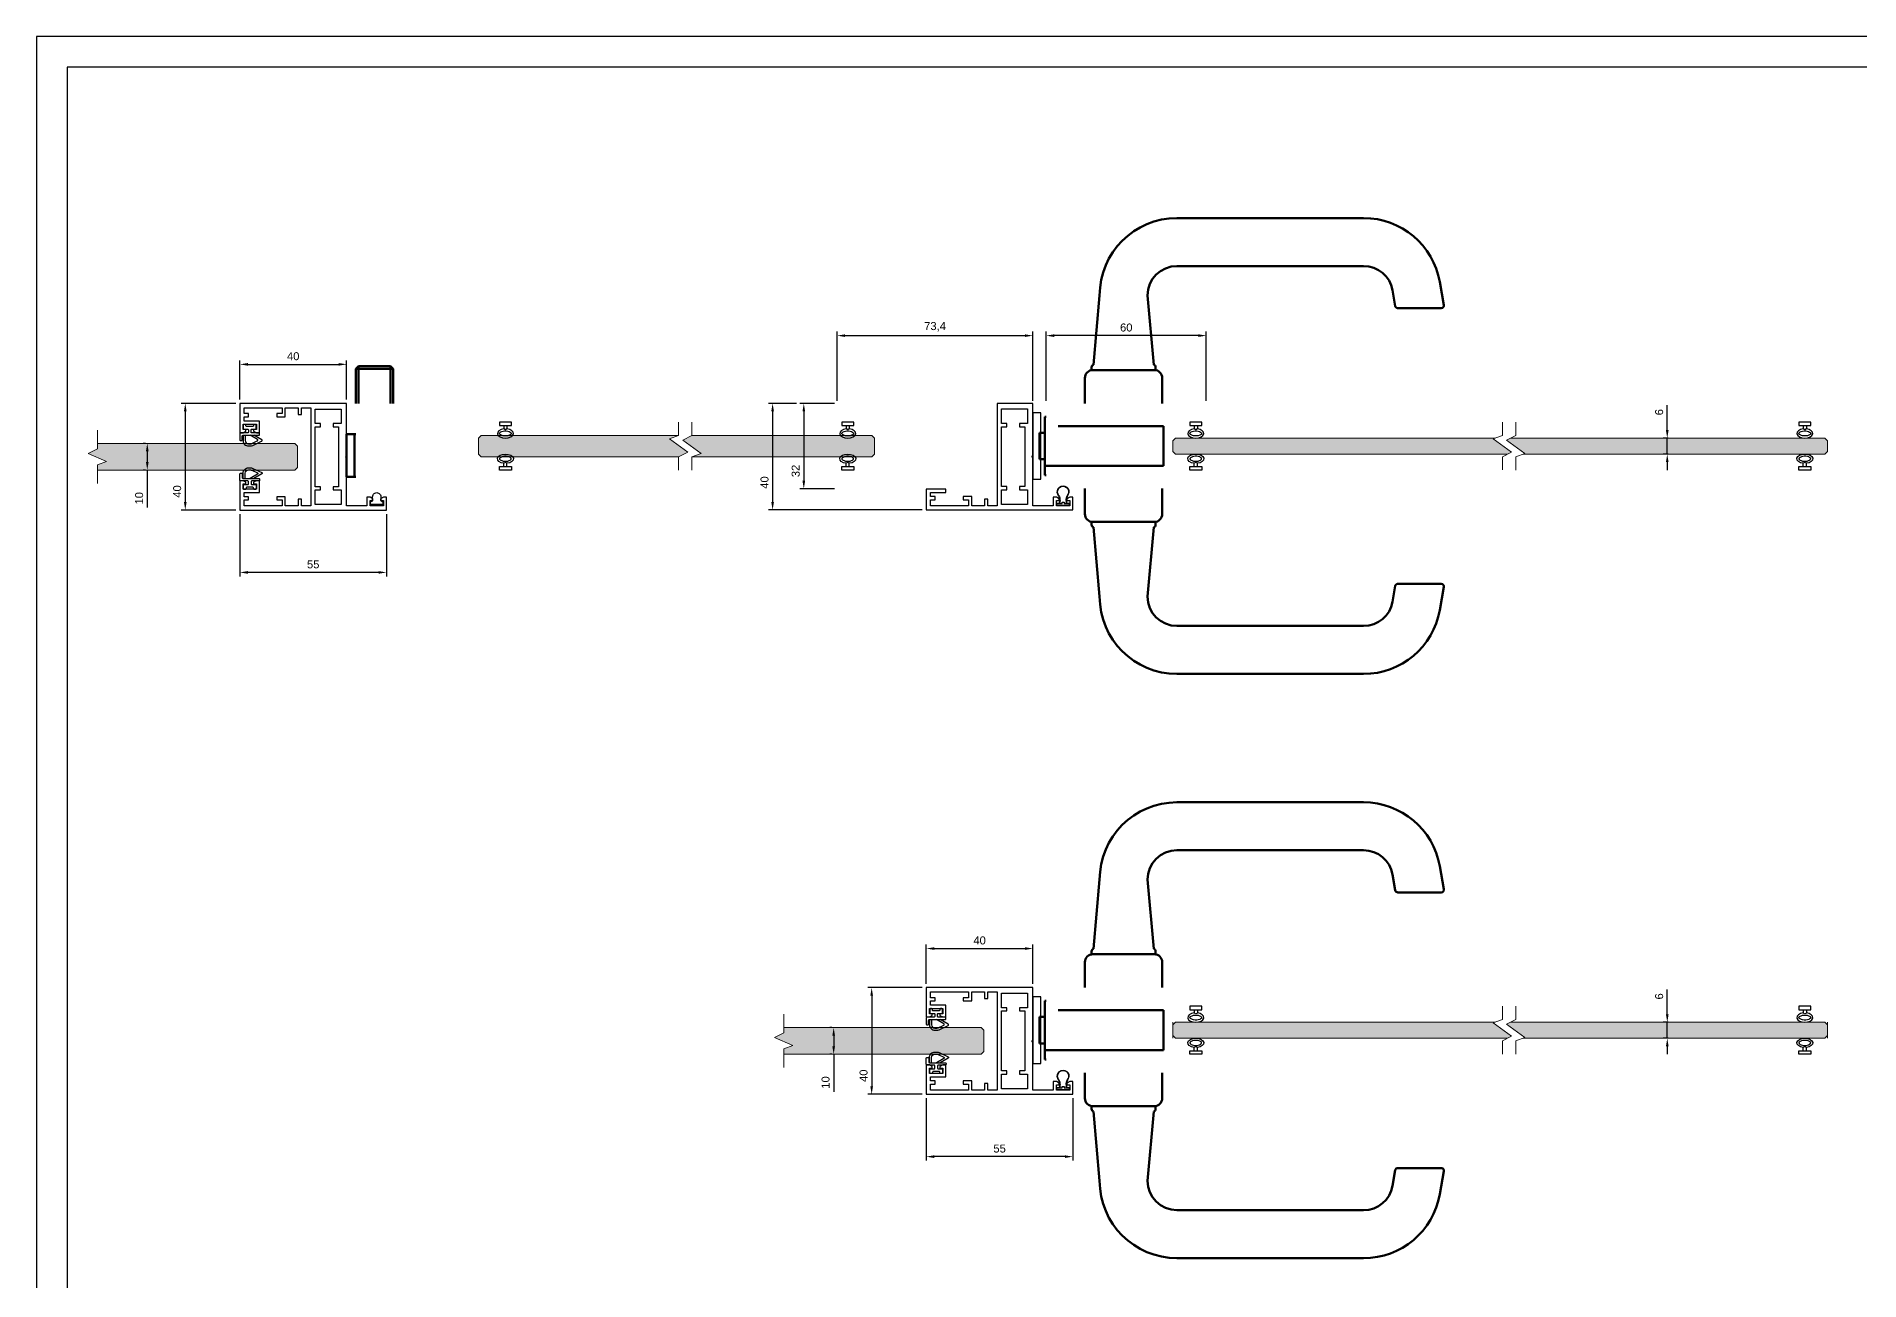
# Model space of a CAD drawing. Header units: millimetres. Extents: x 3290 to 5881, y 194 to 1035.
# Drawn here: x 3290 to 3974, y 569 to 1035 of the extents above; entities that cross this region are included whole.
import ezdxf

# ---------------------------------------------------------------- set-up
doc = ezdxf.new("R2010")
doc.units = ezdxf.units.MM
for name, color, linetype in [('Blocchi', 7, 'Continuous'), ('COMP', 41, 'Continuous'), ('FEMMINA_MIR', 7, 'Continuous'), ('MANIGLIA_HOPPE_P', 7, 'Continuous'), ('MASCHIO_MIR', 7, 'Continuous'), ('quote', 3, 'Continuous'), ('ROSETTA_PER_MANI', 7, 'Continuous'), ('SERRATURA_OMEC', 7, 'Continuous')]:
    doc.layers.add(name, color=color, linetype=linetype)
doc.layers.add('GLASS & JOINTS', color=250, linetype='Continuous', lineweight=13)
doc.layers.add('GLASS HATCH', color=7, linetype='Continuous', true_color=0xb8ffed, transparency=0.5)
doc.styles.get("Standard").update_dxf_attribs({"font": 'arial.ttf'})
doc.dimstyles.new('ISO-25$0', dxfattribs={"dimtxt": 3, "dimasz": 3, "dimexe": 1.5, "dimexo": 1.5, "dimgap": 1.5, "dimtad": 1, "dimtxsty": 'Standard', "dimcen": 2.5, "dimadec": 0, "dimazin": 0, "dimtfac": 1, "dimtmove": 0, "dimatfit": 3, "dimfxl": 1, "dimarcsym": 0})

# ---------------------------------------------------------------- blocks, each defined once
blk = doc.blocks.new('48750')
at = {"layer": 'COMP'}
for p, q in [((-3.8, 1.56), (-4.38, 1.84)), ((-1.46, 1.14), (-2.05, 1.14)), ((-4.38, -1.84), (-3.8, -1.56)), ((-2.05, -1.14), (-1.46, -1.14))]:
    blk.add_line(p, q, dxfattribs=at)
blk.add_lwpolyline([(-0.95, 1.75, -0.414214), (-1.45, 1.25), (-2.05, 1.25, -0.117054), (-3.75, 1.65), (-4.33, 1.94, 1.622467), (-4.33, -1.94), (-3.75, -1.65, -0.117054), (-2.05, -1.25), (-1.45, -1.25, -0.414214), (-0.95, -1.75), (-0.95, -2.41), (0, -2.41), (0, 2.41), (-0.95, 2.41)], format="xyb", close=True, dxfattribs=at)
blk.add_lwpolyline([(-0.1, 2.32), (-0.85, 2.32), (-0.85, 0.4), (-1.35, 0.4), (-1.35, -0.4), (-0.85, -0.4), (-0.85, -2.31), (-0.1, -2.31)], close=True, dxfattribs=at)
for centre, radius, start, end in [((-5.3, 0), 2.07, 63.29482, 296.70518), ((-2.05, 5.03), 3.89, 243.29482, 270), ((-1.46, 1.75), 0.61, 270, 0), ((-2.05, -5.03), 3.89, 90, 116.70518), ((-1.46, -1.75), 0.61, 0, 90)]:
    blk.add_arc(centre, radius, start, end, dxfattribs=at)
blk = doc.blocks.new('cassaporta Glass')
at = {"color": 4}
for p, q in [((20, 15), (15.2, 15)), ((15.2, 15), (15.2, 13.8)), ((15.2, 13.8), (15.77, 12.75)), ((16.4, 12.75), (16.4, 13.8)), ((16.4, 13.8), (18.4, 13.8)), ((18.4, 13.8), (18.4, 8.8)), ((20, -40), (20, 15)), ((15.77, 9.85), (15.2, 8.8)), ((15.2, 8.8), (15.2, 7.6)), ((15.2, 7.6), (18.4, 7.6)), ((15.77, 12.75), (16.4, 12.75)), ((16.4, 9.85), (15.77, 9.85)), ((16.4, 8.8), (16.4, 9.85)), ((18.4, 8.8), (16.4, 8.8)), ((18.4, 7.6), (18.4, 0)), ((-0.4, 0), (-20, 0)), ((-20, 0), (-20, -40)), ((-17.9, -11.8), (-17.9, -2)), ((-17.9, -2), (-12.45, -2)), ((-12.45, -2), (-12.45, -5)), ((-12.45, -5), (-11.25, -5)), ((-11.25, -5), (-11.25, -3)), ((-11.25, -3), (11.25, -3)), ((0, -0.4), (-0.4, 0)), ((0.4, 0), (0, -0.4)), ((18.4, 0), (0.4, 0)), ((11.25, -3), (11.25, -5)), ((11.25, -5), (12.45, -5)), ((12.45, -5), (12.45, -2)), ((12.45, -2), (17.9, -2)), ((17.9, -2), (17.9, -11.8)), ((-18.4, -16.9), (-18.4, -13.4)), ((-18.4, -13.4), (18.4, -13.4)), ((-12.45, -11.8), (-17.9, -11.8)), ((-11.25, -9.8), (-12.45, -9.8)), ((-12.45, -9.8), (-12.45, -11.8)), ((-11.25, -11.8), (-11.25, -9.8)), ((11.25, -11.8), (-11.25, -11.8)), ((12.45, -9.8), (11.25, -9.8)), ((11.25, -9.8), (11.25, -11.8)), ((12.45, -11.8), (12.45, -9.8)), ((17.9, -11.8), (12.45, -11.8)), ((18.4, -13.4), (18.4, -16.9)), ((-15.9, -16.9), (-18.4, -16.9)), ((-18.4, -22.95), (-18.4, -18.1)), ((-18.4, -18.1), (-15.9, -18.1)), ((-15.9, -18.1), (-15.9, -16.9)), ((18.4, -16.9), (15.9, -16.9)), ((15.9, -16.9), (15.9, -18.1)), ((15.9, -18.1), (18.4, -18.1)), ((18.4, -18.1), (18.4, -22.95)), ((-15, -22.95), (-18.4, -22.95)), ((-18.4, -38.4), (-18.4, -24.15)), ((-18.4, -24.15), (-16.2, -24.15)), ((-16.2, -24.15), (-16.2, -26.15)), ((-16.2, -26.15), (-15, -26.15)), ((-15, -26.15), (-15, -22.95)), ((18.4, -22.95), (15, -22.95)), ((15, -22.95), (15, -26.15)), ((15, -26.15), (16.2, -26.15)), ((16.2, -26.15), (16.2, -24.15)), ((16.2, -24.15), (18.4, -24.15)), ((18.4, -24.15), (18.4, -38.4)), ((-9, -32.6), (-13.4, -32.6)), ((-13.4, -32.6), (-13.4, -38.4)), ((-12.2, -38.8), (-12.2, -33.8)), ((-12.2, -33.8), (-10.2, -33.8)), ((-10.2, -33.8), (-10.2, -34.85)), ((-9.58, -34.85), (-9, -33.8)), ((-9, -33.8), (-9, -32.6)), ((13.4, -32.6), (9, -32.6)), ((9, -32.6), (9, -33.8)), ((9, -33.8), (9.57, -34.85)), ((10.2, -34.85), (10.2, -33.8)), ((10.2, -33.8), (12.2, -33.8)), ((12.2, -33.8), (12.2, -38.8)), ((13.4, -38.4), (13.4, -32.6)), ((-20, -40), (-9, -40)), ((-16.2, -38.4), (-18.4, -38.4)), ((-15, -36.7), (-16.2, -36.7)), ((-16.2, -36.7), (-16.2, -38.4)), ((-15, -38.4), (-15, -36.7)), ((-13.4, -38.4), (-15, -38.4)), ((-10.2, -38.8), (-12.2, -38.8)), ((-10.2, -34.85), (-9.58, -34.85)), ((-9.58, -37.75), (-10.2, -37.75)), ((-10.2, -37.75), (-10.2, -38.8)), ((-9, -38.8), (-9.58, -37.75)), ((-9, -40), (-9, -38.8)), ((9.57, -37.75), (9, -38.8)), ((9, -38.8), (9, -40)), ((9, -40), (20, -40)), ((9.57, -34.85), (10.2, -34.85)), ((10.2, -37.75), (9.57, -37.75)), ((10.2, -38.8), (10.2, -37.75)), ((12.2, -38.8), (10.2, -38.8)), ((15, -38.4), (13.4, -38.4)), ((16.2, -36.7), (15, -36.7)), ((15, -36.7), (15, -38.4)), ((16.2, -38.4), (16.2, -36.7)), ((18.4, -38.4), (16.2, -38.4))]:
    blk.add_line(p, q, dxfattribs=at)
blk = doc.blocks.new('cerniera bilico')
at = {"layer": 'FEMMINA_MIR', "color": 7, "linetype": 'Continuous', "lineweight": 50}
for p, q in [((-16.5, 33.5), (-17.5, 32.5)), ((-17.5, 32.5), (-17.5, 19.5)), ((-16.5, 32.5), (-17.5, 32.5)), ((-4.5, 33.5), (-16.5, 33.5)), ((-16.5, 33.5), (-16.5, 32.5)), ((-16.5, 32.5), (-4.5, 32.5)), ((-16.5, 19.5), (-16.5, 32.5)), ((-3.5, 32.5), (-4.5, 33.5)), ((-4.5, 32.5), (-4.5, 33.5)), ((-4.5, 32.5), (-4.5, 19.5)), ((-3.5, 32.5), (-4.5, 32.5)), ((-3.5, 19.5), (-3.5, 32.5))]:
    blk.add_line(p, q, dxfattribs=at)
at = {"layer": 'MASCHIO_MIR', "color": 7, "linetype": 'Continuous', "lineweight": 50}
for p, q in [((-3, 8), (-3.5, 8)), ((-3, -8), (-3, 8)), ((0, 8), (-3, 8)), ((0, 8), (0, -8)), ((-3.5, -8), (-3, -8)), ((0, -8), (-3, -8))]:
    blk.add_line(p, q, dxfattribs=at)
blk = doc.blocks.new('Cartiglio A3')
at = {"color": 6}
for points in [[(0, 726.876), (0, 0), (1034.376, 0), (1034.376, 726.876)], [(10, 716.876), (10, 10), (1024.376, 10), (1024.376, 716.876)]]:
    blk.add_lwpolyline(points, close=True, dxfattribs=at)
blk = doc.blocks.new('*D28')
at = {"layer": 'Defpoints', "color": 0, "transparency": 16777216}
for p in [(3590.05, 663.6), (3589.27, 653.6), (3590.05, 653.6)]:
    blk.add_point(p, dxfattribs=at)
at = {"layer": 'quote', "color": 0, "lineweight": -2, "transparency": 16777216}
for p, q in [((3588.55, 663.6), (3587.77, 663.6)), ((3589.27, 660.6), (3589.27, 656.6)), ((3588.55, 653.6), (3587.77, 653.6)), ((3589.27, 653.6), (3589.27, 639.53))]:
    blk.add_line(p, q, dxfattribs=at)
at = {"layer": 'quote', "color": 0, "transparency": 16777216}
for points in [[(3588.77, 660.6), (3589.77, 660.6), (3589.27, 663.6)], [(3588.77, 656.6), (3589.77, 656.6), (3589.27, 653.6)]]:
    blk.add_solid(points, dxfattribs=at)
at = {"layer": 'quote', "color": 0, "transparency": 16777216, "insert": (3586.24, 643.03), "char_height": 3, "attachment_point": 5, "rotation": 90}
blk.add_mtext('10 ', dxfattribs=at)
blk = doc.blocks.new('*D38')
at = {"layer": 'Defpoints', "color": 0, "transparency": 16777216}
for p in [(3663.98, 693.27), (3623.98, 678.6), (3663.98, 678.6)]:
    blk.add_point(p, dxfattribs=at)
at = {"layer": 'quote', "color": 0, "lineweight": -2, "transparency": 16777216}
for p, q in [((3623.98, 680.1), (3623.98, 694.77)), ((3626.98, 693.27), (3660.98, 693.27)), ((3663.98, 680.1), (3663.98, 694.77))]:
    blk.add_line(p, q, dxfattribs=at)
at = {"layer": 'quote', "color": 0, "transparency": 16777216}
for points in [[(3626.98, 693.77), (3626.98, 692.77), (3623.98, 693.27)], [(3660.98, 693.77), (3660.98, 692.77), (3663.98, 693.27)]]:
    blk.add_solid(points, dxfattribs=at)
at = {"layer": 'quote', "color": 0, "transparency": 16777216, "insert": (3643.98, 696.3), "char_height": 3, "attachment_point": 5}
blk.add_mtext('40', dxfattribs=at)
blk = doc.blocks.new('*D39')
at = {"layer": 'Defpoints', "color": 0, "transparency": 16777216}
for p in [(3623.98, 638.6), (3678.98, 638.6), (3623.98, 615.21)]:
    blk.add_point(p, dxfattribs=at)
at = {"layer": 'quote', "color": 0, "lineweight": -2, "transparency": 16777216}
for p, q in [((3623.98, 637.1), (3623.98, 613.71)), ((3678.98, 637.1), (3678.98, 613.71)), ((3675.98, 615.21), (3626.98, 615.21))]:
    blk.add_line(p, q, dxfattribs=at)
at = {"layer": 'quote', "color": 0, "transparency": 16777216}
for points in [[(3626.98, 615.71), (3626.98, 614.71), (3623.98, 615.21)], [(3675.98, 615.71), (3675.98, 614.71), (3678.98, 615.21)]]:
    blk.add_solid(points, dxfattribs=at)
at = {"layer": 'quote', "color": 0, "transparency": 16777216, "insert": (3651.48, 618.24), "char_height": 3, "attachment_point": 5}
blk.add_mtext('55', dxfattribs=at)
blk = doc.blocks.new('*D40')
at = {"layer": 'Defpoints', "color": 0, "transparency": 16777216}
for p in [(3623.98, 678.6), (3603.52, 638.6), (3623.98, 638.6)]:
    blk.add_point(p, dxfattribs=at)
at = {"layer": 'quote', "color": 0, "lineweight": -2, "transparency": 16777216}
for p, q in [((3622.48, 678.6), (3602.02, 678.6)), ((3603.52, 675.6), (3603.52, 641.6)), ((3622.48, 638.6), (3602.02, 638.6))]:
    blk.add_line(p, q, dxfattribs=at)
at = {"layer": 'quote', "color": 0, "transparency": 16777216}
for points in [[(3603.02, 675.6), (3604.02, 675.6), (3603.52, 678.6)], [(3603.02, 641.6), (3604.02, 641.6), (3603.52, 638.6)]]:
    blk.add_solid(points, dxfattribs=at)
at = {"layer": 'quote', "color": 0, "transparency": 16777216, "insert": (3600.49, 645.57), "char_height": 3, "attachment_point": 5, "rotation": 90}
blk.add_mtext('40', dxfattribs=at)
blk = doc.blocks.new('*D63')
at = {"layer": 'Defpoints', "color": 0, "transparency": 16777216}
for p in [(3901.81, 884.76), (3903.71, 884.76), (3903.71, 878.76)]:
    blk.add_point(p, dxfattribs=at)
at = {"layer": 'quote', "color": 0, "lineweight": -2, "transparency": 16777216}
for p, q in [((3901.81, 887.76), (3901.81, 897.06)), ((3902.21, 884.76), (3900.31, 884.76)), ((3901.81, 878.76), (3901.81, 884.76)), ((3902.21, 878.76), (3900.31, 878.76)), ((3901.81, 875.76), (3901.81, 872.76))]:
    blk.add_line(p, q, dxfattribs=at)
at = {"layer": 'quote', "color": 0, "transparency": 16777216}
for points in [[(3901.31, 887.76), (3902.31, 887.76), (3901.81, 884.76)], [(3901.31, 875.76), (3902.31, 875.76), (3901.81, 878.76)]]:
    blk.add_solid(points, dxfattribs=at)
at = {"layer": 'quote', "color": 0, "transparency": 16777216, "insert": (3898.78, 893.91), "char_height": 3, "attachment_point": 5, "rotation": 90}
blk.add_mtext(' 6', dxfattribs=at)
blk = doc.blocks.new('*D68')
at = {"layer": 'Defpoints', "color": 0, "transparency": 16777216}
for p in [(3332.7, 882.76), (3331.92, 872.76), (3332.7, 872.76)]:
    blk.add_point(p, dxfattribs=at)
at = {"layer": 'quote', "color": 0, "lineweight": -2, "transparency": 16777216}
for p, q in [((3331.2, 882.76), (3330.42, 882.76)), ((3331.92, 879.76), (3331.92, 875.76)), ((3331.2, 872.76), (3330.42, 872.76)), ((3331.92, 872.76), (3331.92, 858.69))]:
    blk.add_line(p, q, dxfattribs=at)
at = {"layer": 'quote', "color": 0, "transparency": 16777216}
for points in [[(3331.42, 879.76), (3332.42, 879.76), (3331.92, 882.76)], [(3331.42, 875.76), (3332.42, 875.76), (3331.92, 872.76)]]:
    blk.add_solid(points, dxfattribs=at)
at = {"layer": 'quote', "color": 0, "transparency": 16777216, "insert": (3328.88, 862.19), "char_height": 3, "attachment_point": 5, "rotation": 90}
blk.add_mtext('10 ', dxfattribs=at)
blk = doc.blocks.new('*D69')
at = {"layer": 'Defpoints', "color": 0, "transparency": 16777216}
for p in [(3406.63, 912.43), (3366.63, 897.76), (3406.63, 897.76)]:
    blk.add_point(p, dxfattribs=at)
at = {"layer": 'quote', "color": 0, "lineweight": -2, "transparency": 16777216}
for p, q in [((3366.63, 899.26), (3366.63, 913.93)), ((3369.63, 912.43), (3403.63, 912.43)), ((3406.63, 899.26), (3406.63, 913.93))]:
    blk.add_line(p, q, dxfattribs=at)
at = {"layer": 'quote', "color": 0, "transparency": 16777216}
for points in [[(3369.63, 912.93), (3369.63, 911.93), (3366.63, 912.43)], [(3403.63, 912.93), (3403.63, 911.93), (3406.63, 912.43)]]:
    blk.add_solid(points, dxfattribs=at)
at = {"layer": 'quote', "color": 0, "transparency": 16777216, "insert": (3386.63, 915.46), "char_height": 3, "attachment_point": 5}
blk.add_mtext('40', dxfattribs=at)
blk = doc.blocks.new('*D70')
at = {"layer": 'Defpoints', "color": 0, "transparency": 16777216}
for p in [(3366.63, 857.76), (3421.63, 857.76), (3366.63, 834.37)]:
    blk.add_point(p, dxfattribs=at)
at = {"layer": 'quote', "color": 0, "lineweight": -2, "transparency": 16777216}
for p, q in [((3366.63, 856.26), (3366.63, 832.87)), ((3421.63, 856.26), (3421.63, 832.87)), ((3418.63, 834.37), (3369.63, 834.37))]:
    blk.add_line(p, q, dxfattribs=at)
at = {"layer": 'quote', "color": 0, "transparency": 16777216}
for points in [[(3369.63, 834.87), (3369.63, 833.87), (3366.63, 834.37)], [(3418.63, 834.87), (3418.63, 833.87), (3421.63, 834.37)]]:
    blk.add_solid(points, dxfattribs=at)
at = {"layer": 'quote', "color": 0, "transparency": 16777216, "insert": (3394.13, 837.39), "char_height": 3, "attachment_point": 5}
blk.add_mtext('55', dxfattribs=at)
blk = doc.blocks.new('*D71')
at = {"layer": 'Defpoints', "color": 0, "transparency": 16777216}
for p in [(3366.63, 897.76), (3346.17, 857.76), (3366.63, 857.76)]:
    blk.add_point(p, dxfattribs=at)
at = {"layer": 'quote', "color": 0, "lineweight": -2, "transparency": 16777216}
for p, q in [((3365.13, 897.76), (3344.67, 897.76)), ((3346.17, 894.76), (3346.17, 860.76)), ((3365.13, 857.76), (3344.67, 857.76))]:
    blk.add_line(p, q, dxfattribs=at)
at = {"layer": 'quote', "color": 0, "transparency": 16777216}
for points in [[(3345.67, 894.76), (3346.67, 894.76), (3346.17, 897.76)], [(3345.67, 860.76), (3346.67, 860.76), (3346.17, 857.76)]]:
    blk.add_solid(points, dxfattribs=at)
at = {"layer": 'quote', "color": 0, "transparency": 16777216, "insert": (3343.14, 864.73), "char_height": 3, "attachment_point": 5, "rotation": 90}
blk.add_mtext('40', dxfattribs=at)
blk = doc.blocks.new('*D72')
at = {"layer": 'Defpoints', "color": 0, "transparency": 16777216}
for p in [(3663.98, 923.2), (3590.58, 897.26), (3663.98, 897.26)]:
    blk.add_point(p, dxfattribs=at)
at = {"layer": 'quote', "color": 0, "lineweight": -2, "transparency": 16777216}
for p, q in [((3590.58, 898.76), (3590.58, 924.7)), ((3593.58, 923.2), (3660.98, 923.2)), ((3663.98, 898.76), (3663.98, 924.7))]:
    blk.add_line(p, q, dxfattribs=at)
at = {"layer": 'quote', "color": 0, "transparency": 16777216}
for points in [[(3593.58, 923.7), (3593.58, 922.7), (3590.58, 923.2)], [(3660.98, 923.7), (3660.98, 922.7), (3663.98, 923.2)]]:
    blk.add_solid(points, dxfattribs=at)
at = {"layer": 'quote', "color": 0, "transparency": 16777216, "insert": (3627.28, 926.51), "char_height": 3, "attachment_point": 5}
blk.add_mtext('73,4', dxfattribs=at)
blk = doc.blocks.new('*D73')
at = {"layer": 'Defpoints', "color": 0, "transparency": 16777216}
for p in [(3668.98, 923.2), (3668.98, 897.29), (3728.98, 897.29)]:
    blk.add_point(p, dxfattribs=at)
at = {"layer": 'quote', "color": 0, "lineweight": -2, "transparency": 16777216}
for p, q in [((3668.98, 898.79), (3668.98, 924.7)), ((3725.98, 923.2), (3671.98, 923.2)), ((3728.98, 898.79), (3728.98, 924.7))]:
    blk.add_line(p, q, dxfattribs=at)
at = {"layer": 'quote', "color": 0, "transparency": 16777216}
for points in [[(3671.98, 923.7), (3671.98, 922.7), (3668.98, 923.2)], [(3725.98, 923.7), (3725.98, 922.7), (3728.98, 923.2)]]:
    blk.add_solid(points, dxfattribs=at)
at = {"layer": 'quote', "color": 0, "transparency": 16777216, "insert": (3698.98, 926.23), "char_height": 3, "attachment_point": 5}
blk.add_mtext('60', dxfattribs=at)
blk = doc.blocks.new('*D74')
at = {"layer": 'Defpoints', "color": 0, "transparency": 16777216}
for p in [(3591.08, 897.76), (3578.07, 865.76), (3591.08, 865.76)]:
    blk.add_point(p, dxfattribs=at)
at = {"layer": 'quote', "color": 0, "lineweight": -2, "transparency": 16777216}
for p, q in [((3589.58, 897.76), (3576.57, 897.76)), ((3578.07, 894.76), (3578.07, 868.76)), ((3589.58, 865.76), (3576.57, 865.76))]:
    blk.add_line(p, q, dxfattribs=at)
at = {"layer": 'quote', "color": 0, "transparency": 16777216}
for points in [[(3577.57, 894.76), (3578.57, 894.76), (3578.07, 897.76)], [(3577.57, 868.76), (3578.57, 868.76), (3578.07, 865.76)]]:
    blk.add_solid(points, dxfattribs=at)
at = {"layer": 'quote', "color": 0, "transparency": 16777216, "insert": (3575.04, 872.43), "char_height": 3, "attachment_point": 5, "rotation": 90}
blk.add_mtext('32', dxfattribs=at)
blk = doc.blocks.new('*D75')
at = {"layer": 'Defpoints', "color": 0, "transparency": 16777216}
for p in [(3576.82, 897.76), (3566.38, 857.79), (3623.98, 857.79)]:
    blk.add_point(p, dxfattribs=at)
at = {"layer": 'quote', "color": 0, "lineweight": -2, "transparency": 16777216}
for p, q in [((3575.32, 897.76), (3564.88, 897.76)), ((3566.38, 894.76), (3566.38, 860.79)), ((3622.48, 857.79), (3564.88, 857.79))]:
    blk.add_line(p, q, dxfattribs=at)
at = {"layer": 'quote', "color": 0, "transparency": 16777216}
for points in [[(3565.88, 894.76), (3566.88, 894.76), (3566.38, 897.76)], [(3565.88, 860.79), (3566.88, 860.79), (3566.38, 857.79)]]:
    blk.add_solid(points, dxfattribs=at)
at = {"layer": 'quote', "color": 0, "transparency": 16777216, "insert": (3563.35, 868.1), "char_height": 3, "attachment_point": 5, "rotation": 90}
blk.add_mtext('40', dxfattribs=at)
blk = doc.blocks.new('Guarnizione H1.474')
at = {"color": 7}
for points in [[(0.33, 0.25), (0.33, -0.34, -0.414214), (0.3, -0.37), (0.27, -0.37, -0.414214), (0.24, -0.34), (0.24, -0.08, 0.414214), (0.21, -0.05), (0.13, -0.05, 0.414214), (0.1, -0.08), (0.1, -0.21, -0.414214), (0.07, -0.24), (-0.05, -0.24, -0.414214), (-0.08, -0.21), (-0.08, -0.17, -0.414214), (-0.05, -0.14), (-0.03, -0.14, 0.414214), (0, -0.11), (0, 0.11, 0.414214), (-0.03, 0.14), (-0.05, 0.14, -0.414214), (-0.08, 0.17), (-0.08, 0.21, -0.414214), (-0.05, 0.24), (0.07, 0.24, -0.414214), (0.1, 0.21), (0.1, 0.08, 0.414214), (0.13, 0.05), (0.21, 0.05, 0.414214), (0.24, 0.08), (0.24, 0.34, -0.414214), (0.27, 0.37), (0.5, 0.37, -0.414214), (0.53, 0.34), (0.53, 0.31, -0.414214), (0.5, 0.28), (0.36, 0.28, 0.414214), (0.33, 0.25), (0.53, 0.25, -0.414214), (0.73, 0.05), (0.73, -0.026, -0.109651), (0.711, -0.111), (0.554, -0.447, -0.606635), (0.501, -0.449), (0.33, -0.152)], [(0.33, 0.17), (0.53, 0.17, -0.414214), (0.65, 0.05), (0.65, -0.026, -0.109651), (0.639, -0.077), (0.542, -0.285, -0.606635), (0.489, -0.287), (0.33, -0.012)]]:
    blk.add_lwpolyline(points, format="xyb", dxfattribs=at)
blk = doc.blocks.new('guarnizione 48400')
at = {"color": 2}
for p, q in [((5302.44, -554.77), (5302.44, -556.02)), ((5305.16, -556.02), (5305.16, -554.75))]:
    blk.add_line(p, q, dxfattribs=at)
blk.add_lwpolyline([(5305.49, -554.51), (5305.8, -554.51), (5305.8, -553.53), (5301.8, -553.53), (5301.8, -554.52), (5302.11, -554.51)], dxfattribs=at)
for centre, radius, start, end in [((5302.14, -554.88), 0.37, 65.58091, 94.47944), ((5302.19, -554.77), 0.251, 33.61153, 65.40027), ((5302.19, -554.77), 0.252, 1.89589, 33.61466), ((5305.4, -554.77), 0.241, 133.60264, 176.77436), ((5305.45, -554.85), 0.337, 107.17697, 130.29414), ((5305.45, -554.85), 0.337, 84.03383, 107.17436), ((5303.81, -555.96), 1.37, 182.30304, 207.30672), ((5303.8, -555.96), 1.36, 207.30439, 232.34747), ((5303.8, -555.97), 1.36, 232.34848, 257.43836), ((5303.8, -555.97), 1.36, 257.44201, 282.55245), ((5303.8, -555.97), 1.36, 282.5561, 307.64599), ((5303.8, -555.96), 1.36, 307.647, 332.69009), ((5303.8, -555.96), 1.37, 332.68776, 357.69145)]:
    blk.add_arc(centre, radius, start, end, dxfattribs=at)
blk = doc.blocks.new('*D139')
at = {"layer": 'Defpoints', "color": 0, "transparency": 16777216}
for p in [(3901.81, 665.6), (3903.71, 665.6), (3903.71, 659.6)]:
    blk.add_point(p, dxfattribs=at)
at = {"layer": 'quote', "color": 0, "lineweight": -2, "transparency": 16777216}
for p, q in [((3901.81, 668.6), (3901.81, 677.9)), ((3902.21, 665.6), (3900.31, 665.6)), ((3901.81, 659.6), (3901.81, 665.6)), ((3902.21, 659.6), (3900.31, 659.6)), ((3901.81, 656.6), (3901.81, 653.6))]:
    blk.add_line(p, q, dxfattribs=at)
at = {"layer": 'quote', "color": 0, "transparency": 16777216}
for points in [[(3901.31, 668.6), (3902.31, 668.6), (3901.81, 665.6)], [(3901.31, 656.6), (3902.31, 656.6), (3901.81, 659.6)]]:
    blk.add_solid(points, dxfattribs=at)
at = {"layer": 'quote', "color": 0, "transparency": 16777216, "insert": (3898.78, 674.75), "char_height": 3, "attachment_point": 5, "rotation": 90}
blk.add_mtext(' 6', dxfattribs=at)
blk = doc.blocks.new('Guarnizione ADS02 (ZINANI & BUSSEI)')
at = {"color": 2}
for points in [[(-0.225, 0), (0.225, 0), (0.225, 0.13), (-0.225, 0.13), (-0.225, 0)], [(-0.06, 0.254), (0, 0.29), (0.06, 0.254)], [(-0.06, 0.13), (-0.06, 0.254)], [(0.06, 0.13), (0.06, 0.254)]]:
    blk.add_lwpolyline(points, dxfattribs=at)
blk.add_ellipse((0, 0.425), major_axis=(-0.3, 0), ratio=0.583333, start_param=1.772154, end_param=7.652624, dxfattribs=at)
blk.add_open_spline([(-0.22, 0.425), (-0.22, 0.422), (-0.22, 0.419), (-0.216, 0.41), (-0.212, 0.404), (-0.201, 0.391), (-0.192, 0.384), (-0.16, 0.362), (-0.128, 0.348), (-0.054, 0.331), (-0.012, 0.328), (0.069, 0.334), (0.108, 0.342), (0.163, 0.364), (0.183, 0.376), (0.206, 0.396), (0.213, 0.405), (0.219, 0.417), (0.22, 0.421), (0.22, 0.429), (0.219, 0.433), (0.212, 0.446), (0.206, 0.455), (0.184, 0.473), (0.169, 0.482), (0.132, 0.499), (0.111, 0.506), (0.049, 0.519), (0.006, 0.522), (-0.077, 0.515), (-0.116, 0.505), (-0.169, 0.483), (-0.187, 0.471), (-0.208, 0.452), (-0.214, 0.444), (-0.219, 0.432), (-0.22, 0.428), (-0.22, 0.425)], degree=3, knots=[0, 0, 0, 0, 0.239326, 0.239326, 0.478652, 0.478652, 0.717978, 0.717978, 1.201483, 1.201483, 1.684988, 1.684988, 2.168493, 2.168493, 2.541097, 2.541097, 2.84364, 2.84364, 3.146183, 3.146183, 3.448726, 3.448726, 3.751269, 3.751269, 4.053813, 4.053813, 4.356356, 4.356356, 4.852634, 4.852634, 5.348913, 5.348913, 5.711452, 5.711452, 6.00934, 6.00934, 6.283185, 6.283185, 6.283185, 6.283185], dxfattribs=at)

msp = doc.modelspace()

# ---------------------------------------------------------------- hatches: boundary and pattern name
at = {"layer": 'GLASS HATCH'}
h = msp.add_hatch(color=256, dxfattribs=at)
h.dxf.hatch_style = 1
h.paths.add_polyline_path([(3387.231, 872.759), (3388.231, 873.759), (3388.231, 881.759), (3387.231, 882.759), (3313.225, 882.759), (3313.225, 880.777), (3309.791, 879.027), (3316.66, 876.027), (3313.225, 874.777), (3313.225, 872.759)])
h = msp.add_hatch(color=256, dxfattribs=at)
h.dxf.hatch_style = 1
h.paths.add_polyline_path([(3531.172, 877.795), (3534.571, 879.527), (3527.702, 884.527), (3531.137, 885.777), (3531.137, 885.795), (3457.131, 885.795), (3456.131, 884.795), (3456.131, 878.795), (3457.131, 877.795)])
h = msp.add_hatch(color=256, dxfattribs=at)
h.dxf.hatch_style = 1
h.paths.add_polyline_path([(3603.582, 877.759), (3604.582, 878.759), (3604.582, 884.759), (3603.582, 885.759), (3536.137, 885.777), (3532.702, 884.027), (3539.571, 879.027), (3536.137, 877.759), (3549.484, 877.759)])
h = msp.add_hatch(color=256, dxfattribs=at)
h.dxf.hatch_style = 1
h.paths.add_polyline_path([(3836.554, 884.545), (3837.241, 884.795), (3717.482, 884.795), (3716.482, 883.795), (3716.482, 879.795), (3717.482, 878.795), (3841.951, 878.795), (3843.422, 879.545)])
h = msp.add_hatch(color=256, dxfattribs=at)
h.dxf.hatch_style = 1
h.paths.add_polyline_path([(3960.934, 878.759), (3961.934, 879.759), (3961.934, 883.759), (3960.934, 884.759), (3843.026, 884.759), (3841.554, 884.009), (3848.422, 879.009), (3847.736, 878.759), (3856.835, 878.759)])
h = msp.add_hatch(color=256, dxfattribs=at)
h.dxf.hatch_style = 1
h.paths.add_polyline_path([(3644.582, 653.6), (3645.582, 654.6), (3645.582, 662.6), (3644.582, 663.6), (3570.577, 663.6), (3570.577, 661.618), (3567.142, 659.868), (3574.011, 656.868), (3570.577, 655.618), (3570.577, 653.6)])
h = msp.add_hatch(color=256, dxfattribs=at)
h.dxf.hatch_style = 1
h.paths.add_polyline_path([(3836.554, 665.386), (3837.241, 665.636), (3717.482, 665.636), (3716.482, 664.636), (3716.482, 660.636), (3717.482, 659.636), (3841.951, 659.636), (3843.422, 660.386)])
h = msp.add_hatch(color=256, dxfattribs=at)
h.dxf.hatch_style = 1
h.paths.add_polyline_path([(3960.934, 659.6), (3961.934, 660.6), (3961.934, 664.6), (3960.934, 665.6), (3843.026, 665.6), (3841.554, 664.85), (3848.422, 659.85), (3847.736, 659.6), (3856.835, 659.6)])

# ---------------------------------------------------------------- linework, layer by layer
at = {"color": 5}
for p, q in [((3650.582, 897.795), (3650.582, 859.395)), ((3663.982, 897.795), (3650.582, 897.795)), ((3652.182, 895.695), (3661.982, 895.695)), ((3652.182, 890.245), (3652.182, 895.695)), ((3661.982, 895.695), (3661.982, 890.245)), ((3663.982, 878.195), (3663.982, 897.795)), ((3654.182, 890.245), (3652.182, 890.245)), ((3652.182, 866.545), (3652.182, 889.045)), ((3652.182, 889.045), (3654.182, 889.045)), ((3654.182, 889.045), (3654.182, 890.245)), ((3661.982, 890.245), (3658.982, 890.245)), ((3658.982, 890.245), (3658.982, 889.045)), ((3658.982, 889.045), (3660.982, 889.045)), ((3660.982, 889.045), (3660.982, 866.545)), ((3663.582, 877.795), (3663.982, 878.195)), ((3663.982, 877.395), (3663.582, 877.795)), ((3663.982, 859.395), (3663.982, 877.395)), ((3631.382, 865.595), (3623.982, 865.595)), ((3623.982, 865.595), (3623.982, 857.795)), ((3625.582, 862.795), (3625.582, 864.395)), ((3625.582, 864.395), (3631.382, 864.395)), ((3627.282, 862.795), (3625.582, 862.795)), ((3625.582, 859.395), (3625.582, 861.595)), ((3625.582, 861.595), (3627.282, 861.595)), ((3627.282, 861.595), (3627.282, 862.795)), ((3631.382, 864.395), (3631.382, 865.595)), ((3641.032, 862.795), (3637.832, 862.795)), ((3637.832, 862.795), (3637.832, 861.595)), ((3637.832, 861.595), (3639.832, 861.595)), ((3639.832, 861.595), (3639.832, 859.395)), ((3641.032, 859.395), (3641.032, 862.795)), ((3647.082, 861.895), (3645.882, 861.895)), ((3645.882, 861.895), (3645.882, 859.395)), ((3647.082, 859.395), (3647.082, 861.895)), ((3654.182, 866.545), (3652.182, 866.545)), ((3652.182, 859.895), (3652.182, 865.345)), ((3652.182, 865.345), (3654.182, 865.345)), ((3654.182, 865.345), (3654.182, 866.545)), ((3660.982, 866.545), (3658.982, 866.545)), ((3658.982, 866.545), (3658.982, 865.345)), ((3658.982, 865.345), (3661.982, 865.345)), ((3661.982, 865.345), (3661.982, 859.895)), ((3672.782, 862.595), (3671.582, 862.595)), ((3671.582, 862.595), (3671.582, 859.395)), ((3673.832, 862.02), (3672.782, 862.595)), ((3672.782, 859.395), (3672.782, 861.395)), ((3672.782, 861.395), (3673.832, 861.395)), ((3673.832, 861.395), (3673.832, 862.02)), ((3677.782, 862.595), (3676.732, 862.02)), ((3676.732, 862.02), (3676.732, 861.395)), ((3676.732, 861.395), (3677.782, 861.395)), ((3678.982, 862.595), (3677.782, 862.595)), ((3677.782, 861.395), (3677.782, 859.395)), ((3678.982, 857.795), (3678.982, 862.595)), ((3623.982, 857.795), (3678.982, 857.795)), ((3639.832, 859.395), (3625.582, 859.395)), ((3645.882, 859.395), (3641.032, 859.395)), ((3650.582, 859.395), (3647.082, 859.395)), ((3661.982, 859.895), (3652.182, 859.895)), ((3671.582, 859.395), (3663.982, 859.395)), ((3677.782, 859.395), (3672.782, 859.395))]:
    msp.add_line(p, q, dxfattribs=at)
for points in [[(3663.982, 869.295), (3666.982, 869.295), (3666.982, 894.295), (3663.982, 894.295)], [(3663.982, 650.1), (3666.982, 650.1), (3666.982, 675.1), (3663.982, 675.1)]]:
    msp.add_lwpolyline(points, close=True)
at = {"layer": 'GLASS & JOINTS'}
for p, q in [((3960.934, 884.759), (3843.026, 884.759)), ((3961.934, 883.759), (3960.934, 884.759)), ((3961.934, 879.759), (3961.934, 883.759)), ((3847.736, 878.759), (3960.934, 878.759)), ((3960.934, 878.759), (3961.934, 879.759)), ((3716.482, 665.636), (3716.482, 659.636)), ((3960.934, 665.6), (3843.026, 665.6)), ((3961.934, 664.6), (3960.934, 665.6)), ((3961.934, 659.6), (3961.934, 665.6)), ((3961.934, 660.6), (3961.934, 664.6)), ((3847.736, 659.6), (3960.934, 659.6)), ((3960.934, 659.6), (3961.934, 660.6))]:
    msp.add_line(p, q, dxfattribs=at)
for points in [[(3531.137, 890.777), (3531.137, 885.777), (3527.702, 884.527), (3534.571, 879.527), (3531.137, 877.777), (3531.137, 872.777)], [(3536.137, 872.777), (3536.137, 877.777), (3539.571, 879.027), (3532.702, 884.027), (3536.137, 885.777), (3536.137, 890.777)], [(3839.988, 890.795), (3839.988, 885.795), (3836.554, 884.545), (3843.422, 879.545), (3839.988, 877.795), (3839.988, 872.795)], [(3844.988, 872.759), (3844.988, 877.759), (3848.422, 879.009), (3841.554, 884.009), (3844.988, 885.759), (3844.988, 890.759)], [(3313.225, 867.777), (3313.225, 874.777), (3316.66, 876.027), (3309.791, 879.027), (3313.225, 880.777), (3313.225, 887.777)], [(3313.225, 872.759), (3387.231, 872.759), (3388.231, 873.759), (3388.231, 881.759), (3387.231, 882.759), (3313.225, 882.759)], [(3531.137, 885.795), (3457.131, 885.795), (3456.131, 884.795), (3456.131, 878.795), (3457.131, 877.795), (3531.137, 877.795)], [(3536.137, 877.759), (3603.582, 877.759), (3604.582, 878.759), (3604.582, 884.759), (3603.582, 885.759), (3536.137, 885.759)], [(3837.241, 884.795), (3717.482, 884.795), (3716.482, 883.795), (3716.482, 879.795), (3717.482, 878.795), (3841.951, 878.795)], [(3839.988, 671.636), (3839.988, 666.636), (3836.554, 665.386), (3843.422, 660.386), (3839.988, 658.636), (3839.988, 653.636)], [(3844.988, 653.6), (3844.988, 658.6), (3848.422, 659.85), (3841.554, 664.85), (3844.988, 666.6), (3844.988, 671.6)], [(3570.577, 648.618), (3570.577, 655.618), (3574.011, 656.868), (3567.142, 659.868), (3570.577, 661.618), (3570.577, 668.618)], [(3570.577, 653.6), (3644.582, 653.6), (3645.582, 654.6), (3645.582, 662.6), (3644.582, 663.6), (3570.577, 663.6)], [(3837.241, 665.636), (3717.482, 665.636), (3716.482, 664.636), (3716.482, 660.636), (3717.482, 659.636), (3841.951, 659.636)]]:
    msp.add_lwpolyline(points, dxfattribs=at)
at = {"layer": 'MANIGLIA_HOPPE_P', "color": 7, "linetype": 'Continuous', "lineweight": 50}
for p, q in [((3787.982, 967.295), (3717.982, 967.295)), ((3717.982, 949.295), (3787.982, 949.295)), ((3818.071, 934.656), (3816.542, 943.331)), ((3688.982, 938.295), (3686.708, 912.295)), ((3709.257, 912.295), (3706.982, 938.295)), ((3798.815, 940.205), (3799.855, 934.309)), ((3800.84, 933.483), (3817.087, 933.483)), ((3685.982, 911.333), (3685.982, 910.295)), ((3709.982, 910.295), (3685.982, 910.295)), ((3709.982, 910.295), (3709.982, 911.333)), ((3685.982, 853.295), (3685.982, 852.256)), ((3685.982, 853.295), (3709.982, 853.295)), ((3686.708, 851.295), (3688.982, 825.295)), ((3706.982, 825.295), (3709.257, 851.295)), ((3709.982, 852.256), (3709.982, 853.295)), ((3799.855, 829.281), (3798.815, 823.385)), ((3817.087, 830.107), (3800.84, 830.107)), ((3816.704, 830.107), (3816.401, 830.107)), ((3816.542, 820.259), (3818.071, 828.934)), ((3787.982, 814.295), (3717.982, 814.295)), ((3717.982, 796.295), (3787.982, 796.295)), ((3787.982, 748.136), (3717.982, 748.136)), ((3717.982, 730.136), (3787.982, 730.136)), ((3688.982, 719.136), (3686.708, 693.136)), ((3709.257, 693.136), (3706.982, 719.136)), ((3798.815, 721.046), (3799.855, 715.15)), ((3818.071, 715.498), (3816.542, 724.172)), ((3800.84, 714.324), (3817.087, 714.324)), ((3685.982, 692.175), (3685.982, 691.136)), ((3709.982, 691.136), (3685.982, 691.136)), ((3709.982, 691.136), (3709.982, 692.175)), ((3685.982, 634.136), (3685.982, 633.098)), ((3685.982, 634.136), (3709.982, 634.136)), ((3686.708, 632.136), (3688.982, 606.136)), ((3706.982, 606.136), (3709.257, 632.136)), ((3709.982, 633.098), (3709.982, 634.136)), ((3799.855, 610.122), (3798.815, 604.226)), ((3817.087, 610.949), (3800.84, 610.949)), ((3816.704, 610.949), (3816.401, 610.949)), ((3816.542, 601.101), (3818.071, 609.775)), ((3787.982, 595.136), (3717.982, 595.136)), ((3717.982, 577.136), (3787.982, 577.136))]:
    msp.add_line(p, q, dxfattribs=at)
for centre, radius, start, end in [((3717.982, 938.295), 29, 90, 180), ((3787.982, 938.295), 29, 10, 90), ((3717.982, 938.295), 11, 90, 180), ((3787.982, 938.295), 11, 10, 90), ((3686.982, 911.333), 1, 105.94445, 180), ((3708.982, 911.333), 1, 360, 74.05555), ((3686.982, 852.256), 1, 180, 254.05555), ((3708.982, 852.256), 1, 285.94445, 360), ((3717.982, 825.295), 29, 180, 270), ((3717.982, 825.295), 11, 180, 270), ((3787.982, 825.295), 11, 270, 350), ((3787.982, 825.295), 29, 270, 350), ((3717.982, 719.136), 29, 90, 180), ((3787.982, 719.136), 29, 10, 90), ((3717.982, 719.136), 11, 90, 180), ((3787.982, 719.136), 11, 10, 90), ((3686.982, 692.175), 1, 105.94445, 180), ((3708.982, 692.175), 1, 360, 74.05555), ((3686.982, 633.098), 1, 180, 254.05555), ((3708.982, 633.098), 1, 285.94445, 360), ((3717.982, 606.136), 29, 180, 270), ((3717.982, 606.136), 11, 180, 270), ((3787.982, 606.136), 11, 270, 350), ((3787.982, 606.136), 29, 270, 350)]:
    msp.add_arc(centre, radius, start, end, dxfattribs=at)
for points, knots in [([(3799.855, 934.309), (3799.888, 934.097), (3800.138, 933.643), (3800.628, 933.479), (3800.84, 933.483)], [0, 0, 0, 0, 0.5030414, 1, 1, 1, 1]), ([(3817.087, 933.482), (3817.337, 933.474), (3817.972, 933.735), (3818.125, 934.409), (3818.071, 934.656)], [0, 0, 0, 0, 0.4969312, 1, 1, 1, 1]), ([(3800.84, 830.107), (3800.628, 830.111), (3800.138, 829.947), (3799.888, 829.492), (3799.855, 829.281)], [0, 0, 0, 0, 0.4969586, 1, 1, 1, 1]), ([(3818.071, 828.934), (3818.125, 829.181), (3817.972, 829.854), (3817.337, 830.116), (3817.087, 830.107)], [0, 0, 0, 0, 0.5030688, 1, 1, 1, 1]), ([(3799.855, 715.15), (3799.888, 714.939), (3800.138, 714.484), (3800.628, 714.321), (3800.84, 714.324)], [0, 0, 0, 0, 0.5030414, 1, 1, 1, 1]), ([(3817.087, 714.324), (3817.337, 714.315), (3817.972, 714.577), (3818.125, 715.25), (3818.071, 715.498)], [0, 0, 0, 0, 0.4969312, 1, 1, 1, 1]), ([(3800.84, 610.949), (3800.628, 610.952), (3800.138, 610.788), (3799.888, 610.334), (3799.855, 610.122)], [0, 0, 0, 0, 0.4969586, 1, 1, 1, 1]), ([(3818.071, 609.775), (3818.125, 610.022), (3817.972, 610.696), (3817.337, 610.958), (3817.087, 610.949)], [0, 0, 0, 0, 0.5030688, 1, 1, 1, 1])]:
    msp.add_open_spline(points, degree=3, knots=knots, dxfattribs=at)
at = {"layer": 'ROSETTA_PER_MANI', "color": 7, "linetype": 'Continuous', "lineweight": 50}
for p, q in [((3686.482, 910.295), (3692.982, 910.295)), ((3702.982, 910.295), (3709.482, 910.295)), ((3683.482, 897.795), (3683.482, 907.295)), ((3712.482, 907.295), (3712.482, 897.795)), ((3683.482, 856.295), (3683.482, 865.795)), ((3712.482, 865.795), (3712.482, 856.295)), ((3692.982, 853.295), (3686.482, 853.295)), ((3709.482, 853.295), (3702.982, 853.295)), ((3686.482, 691.136), (3692.982, 691.136)), ((3702.982, 691.136), (3709.482, 691.136)), ((3683.482, 678.636), (3683.482, 688.136)), ((3712.482, 688.136), (3712.482, 678.636)), ((3683.482, 637.136), (3683.482, 646.636)), ((3712.482, 646.636), (3712.482, 637.136)), ((3692.982, 634.136), (3686.482, 634.136)), ((3709.482, 634.136), (3702.982, 634.136))]:
    msp.add_line(p, q, dxfattribs=at)
for centre, start, end in [((3686.482, 907.295), 90, 180), ((3709.482, 907.295), 360, 90), ((3686.482, 856.295), 180, 270), ((3709.482, 856.295), 270, 360), ((3686.482, 688.136), 90, 180), ((3709.482, 688.136), 360, 90), ((3686.482, 637.136), 180, 270), ((3709.482, 637.136), 270, 360)]:
    msp.add_arc(centre, 3, start, end, dxfattribs=at)
at = {"layer": 'SERRATURA_OMEC', "color": 7, "linetype": 'Continuous', "lineweight": 50}
for p, q in [((3668.982, 892.795), (3668.482, 892.795)), ((3668.482, 870.795), (3668.482, 892.795)), ((3673.482, 889.295), (3712.982, 889.295)), ((3712.982, 874.295), (3712.982, 889.295)), ((3666.482, 876.795), (3666.482, 886.795)), ((3666.482, 886.795), (3668.482, 886.795)), ((3666.482, 876.795), (3668.482, 876.795)), ((3668.482, 870.795), (3668.982, 870.795)), ((3668.982, 874.295), (3712.982, 874.295)), ((3668.482, 651.636), (3668.482, 673.636)), ((3668.982, 673.636), (3668.482, 673.636)), ((3673.482, 670.136), (3712.982, 670.136)), ((3712.982, 655.136), (3712.982, 670.136)), ((3666.482, 657.636), (3666.482, 667.636)), ((3666.482, 667.636), (3668.482, 667.636)), ((3666.482, 657.636), (3668.482, 657.636)), ((3668.482, 651.636), (3668.982, 651.636)), ((3668.982, 655.136), (3712.982, 655.136))]:
    msp.add_line(p, q, dxfattribs=at)

# ---------------------------------------------------------------- block references
for name, p, xscale, yscale, zscale in [('Cartiglio A3', (3290.371, 194.435), 1.15700614685312, 1.15700614685312, 1.15700614685312), ('Guarnizione ADS02 (ZINANI & BUSSEI)', (3466.184, 872.759), -10, 10, 10), ('Guarnizione ADS02 (ZINANI & BUSSEI)', (3594.535, 872.759), -10, 10, 10), ('Guarnizione ADS02 (ZINANI & BUSSEI)', (3725.035, 872.759), -10, 10, 10), ('Guarnizione ADS02 (ZINANI & BUSSEI)', (3953.387, 872.759), -10, 10, 10), ('Guarnizione ADS02 (ZINANI & BUSSEI)', (3725.035, 653.636), -10, 10, 10), ('Guarnizione ADS02 (ZINANI & BUSSEI)', (3953.387, 653.636), -10, 10, 10)]:
    msp.add_blockref(name, p, dxfattribs=dict(xscale=xscale, yscale=yscale, zscale=zscale))
at = {"color": 1, "yscale": 10, "zscale": 10}
for p, xscale, rotation in [((3370.331, 889.102), -10, 90), ((3370.353, 866.302), 10, 90.00000000000001), ((3627.682, 669.944), -10, 90), ((3627.704, 647.144), 10, 90.00000000000001)]:
    msp.add_blockref('Guarnizione H1.474', p, dxfattribs=dict(at, xscale=xscale, rotation=rotation))
at = {"rotation": 180}
for name, p, xscale, yscale, zscale in [('Guarnizione ADS02 (ZINANI & BUSSEI)', (3466.184, 890.759), 10, 10, 10), ('Guarnizione ADS02 (ZINANI & BUSSEI)', (3594.535, 890.759), 10, 10, 10), ('Guarnizione ADS02 (ZINANI & BUSSEI)', (3725.035, 890.759), 10, 10, 10), ('Guarnizione ADS02 (ZINANI & BUSSEI)', (3953.387, 890.759), 10, 10, 10), ('guarnizione 48400', (-2723.285, 218.964), -1.157893823196928, 1.157893823196928, 1.157893823196928), ('Guarnizione ADS02 (ZINANI & BUSSEI)', (3725.035, 671.636), 10, 10, 10), ('Guarnizione ADS02 (ZINANI & BUSSEI)', (3953.387, 671.636), 10, 10, 10)]:
    msp.add_blockref(name, p, dxfattribs=dict(at, xscale=xscale, yscale=yscale, zscale=zscale))
at = {"layer": 'Blocchi', "color": 1, "xscale": -1}
msp.add_blockref('cerniera bilico', (3406.631, 878.259), dxfattribs=at)
at = {"layer": 'Blocchi', "rotation": 270}
for p in [(3406.631, 877.759), (3663.982, 658.6)]:
    msp.add_blockref('cassaporta Glass', p, dxfattribs=at)
at = {"layer": 'Blocchi', "xscale": -1, "rotation": 90}
for p in [(3675.282, 859.359), (3675.282, 640.2)]:
    msp.add_blockref('48750', p, dxfattribs=at)

# ---------------------------------------------------------------- dimensions: what is measured, and where the dimension line sits
at = {"layer": 'quote'}
for base, p1, p2, picture, middle in [((3663.982, 923.204), (3590.582, 897.259), (3663.982, 897.259), '*D72', (3627.282, 926.507)), ((3668.982, 923.199), (3728.982, 897.295), (3668.982, 897.295), '*D73', (3698.982, 926.23)), ((3406.631, 912.428), (3366.631, 897.759), (3406.631, 897.759), '*D69', (3386.631, 915.46)), ((3366.631, 834.369), (3421.631, 857.759), (3366.631, 857.759), '*D70', (3394.131, 837.395)), ((3663.982, 693.269), (3623.982, 678.6), (3663.982, 678.6), '*D38', (3643.982, 696.301)), ((3623.982, 615.21), (3678.982, 638.6), (3623.982, 638.6), '*D39', (3651.482, 618.236))]:
    dim = msp.add_linear_dim(base=base, p1=p1, p2=p2, dimstyle='ISO-25$0', dxfattribs=at)
    dim.commit()
    dim.dimension.update_dxf_attribs({"geometry": picture, "text_midpoint": middle})
for base, p1, p2, picture, middle in [((3346.168, 857.759), (3366.631, 897.759), (3366.631, 857.759), '*D71', (3346.168, 864.726)), ((3578.073, 865.759), (3591.082, 897.759), (3591.082, 865.759), '*D74', (3578.073, 872.429)), ((3603.519, 638.6), (3623.982, 678.6), (3623.982, 638.6), '*D40', (3603.519, 645.567))]:
    dim = msp.add_linear_dim(base=base, p1=p1, p2=p2, angle=90, dimstyle='ISO-25$0', dxfattribs=at)
    dim.commit()
    dim.dimension.update_dxf_attribs({"geometry": picture, "text_midpoint": middle, "dimtype": 160})
for base, p1, p2, text, picture, middle in [((3566.377, 857.795), (3576.823, 897.759), (3623.982, 857.795), '40', '*D75', (3566.377, 868.098)), ((3901.81, 884.759), (3903.711, 878.759), (3903.711, 884.759), ' <>', '*D63', (3901.81, 893.91)), ((3901.81, 665.6), (3903.711, 659.6), (3903.711, 665.6), ' <>', '*D139', (3901.81, 674.752))]:
    dim = msp.add_linear_dim(base=base, p1=p1, p2=p2, angle=90, text=text, dimstyle='ISO-25$0', dxfattribs=at)
    dim.commit()
    dim.dimension.update_dxf_attribs({"geometry": picture, "text_midpoint": middle, "dimtype": 160})
for base, p1, p2, picture, middle in [((3331.916, 872.759), (3332.703, 882.759), (3332.703, 872.759), '*D68', (3331.916, 862.189)), ((3589.267, 653.6), (3590.054, 663.6), (3590.054, 653.6), '*D28', (3589.267, 643.031))]:
    dim = msp.add_linear_dim(base=base, p1=p1, p2=p2, angle=90, text='<> ', dimstyle='ISO-25$0', override={"dimarcsym": 1}, dxfattribs=at)
    dim.commit()
    dim.dimension.update_dxf_attribs({"geometry": picture, "text_midpoint": middle, "dimtype": 160})

doc.saveas('drawing.dxf')
